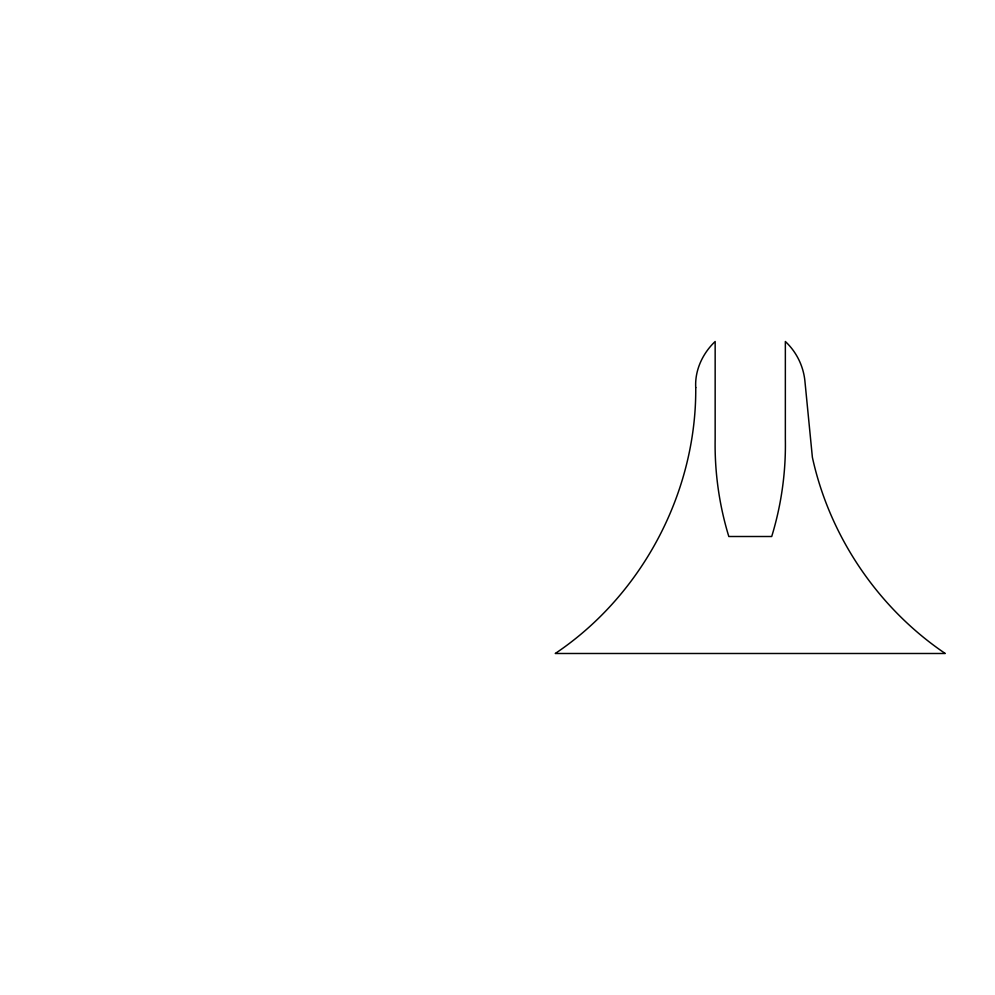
<?xml version="1.0" encoding="UTF-8"?>
<svg xmlns="http://www.w3.org/2000/svg" width="995" height="995" viewBox="0 0 995 995"><rect width="100%" height="100%" fill="white"/><g stroke="black" fill="none" stroke-linecap="round" stroke-linejoin="round"><path stroke-width="1.49" d="M695.741 387.615C696.575 492.251 642.173 595.209 555.26 653.491L945.25 653.491C878.162 608.132 829.594 536.429 812.38 457.29L804.855 380.5A62.884 62.884 0 0 0 785.354 341.509L785.354 439.006A312.604 312.604 0 0 1 771.71 536.504L728.813 536.504C719.174 504.987 714.547 471.953 715.156 439.006L715.156 341.509C702.731 353.25 694.672 370.339 695.741 387.615"/></g></svg>
